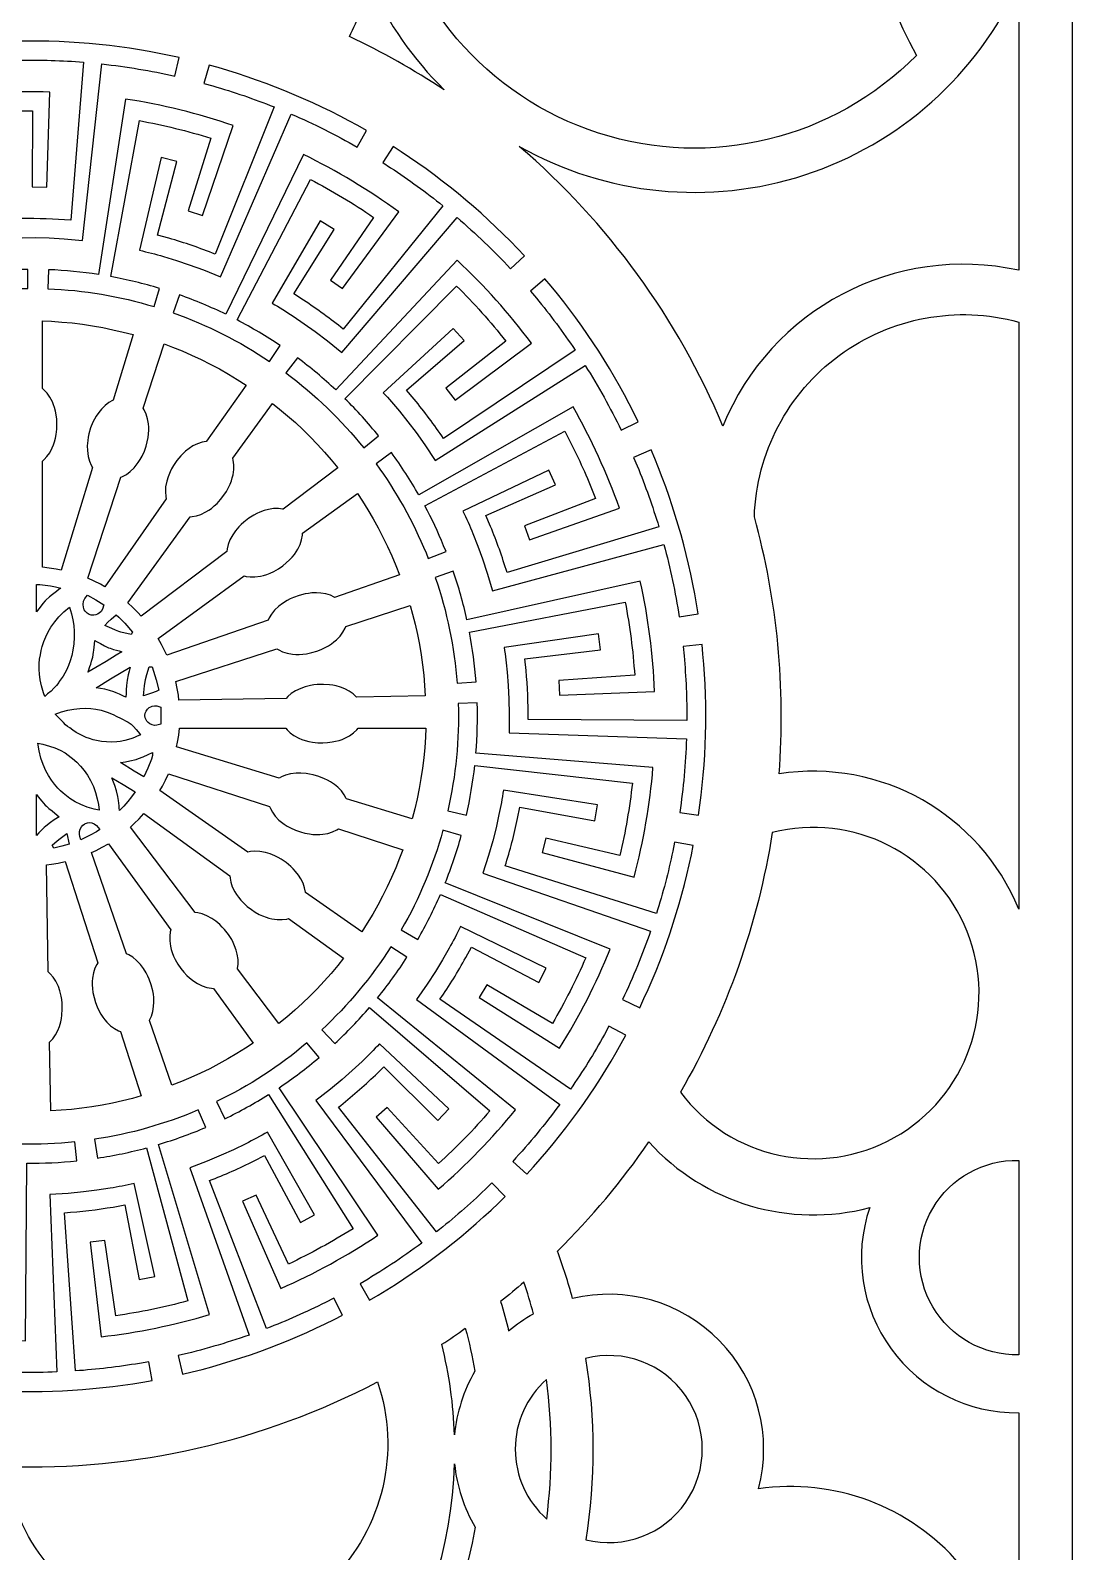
# Model space of a CAD drawing. Extents: x 21619 to 22734, y -2866 to -400.
# Drawn here: x 22154 to 22734, y -1992 to -1145 of the extents above; entities that cross this region are included whole.
import ezdxf

# ---------------------------------------------------------------- set-up
doc = ezdxf.new("R2010")
doc.units = 0
for name, color, linetype in [('DEFAULT', 7, 'CONTINUOUS'), ('DEFAULT_LAYER', 1, 'CONTINUOUS'), ('LAYER_01', 7, 'CONTINUOUS')]:
    doc.layers.add(name, color=color, linetype=linetype)

msp = doc.modelspace()

# ---------------------------------------------------------------- linework, layer by layer
at = {"layer": 'DEFAULT'}
for points in [[(22193.58, -1163.85, -0.028162), (22234.15, -1170.63), (22236.48, -1160.29, 0.059909), (22147.15, -1151.13), (22141.86, -1151.26), (22142.19, -1161.85), (22147.34, -1161.73, -0.024653), (22183.33, -1162.87), (22176.18, -1250.87, 0.024653), (22148.88, -1250), (22142.38, -1250.19), (22140.64, -1207.85), (22131.66, -1208.35), (22135.32, -1261.19, -0.012914), (22149.07, -1260.6), (22156.58, -1260.57), (22164.08, -1260.76), (22172.52, -1261.22), (22182.81, -1262.07)], [(22298.88, -1191.73, -0.028162), (22335.64, -1210.17), (22340.92, -1200.98, 0.059909), (22258.26, -1165.9), (22253.16, -1164.46), (22250.36, -1174.68), (22255.31, -1176.07, -0.024653), (22289.37, -1187.78), (22256.6, -1269.76, 0.024653), (22230.77, -1260.88), (22224.5, -1259.15), (22235.32, -1218.17), (22226.59, -1216), (22214.51, -1267.58, -0.012914), (22227.83, -1271.06), (22235.01, -1273.25), (22242.13, -1275.64), (22250.05, -1278.57), (22259.63, -1282.41)], [(22164.6, -1179.5, 0.044449), (22102.99, -1183.05), (22117.42, -1280.88, 0.028053), (22090.08, -1286.49), (22092.79, -1296.73, -0.0632), (22152.26, -1288.81), (22152.2, -1278.22, 0.028063), (22124.34, -1279.96), (22113.91, -1192.29, -0.030403), (22154.81, -1189.93), (22154.67, -1232.3), (22162.94, -1232.45)], [(22266.66, -1198.17, 0.044487), (22206.69, -1183.38), (22191.63, -1281.12, 0.028075), (22163.83, -1278.42), (22163.4, -1289, -0.063251), (22222.62, -1298.98), (22225.68, -1288.84, 0.028086), (22198.52, -1282.28), (22214.41, -1195.43, -0.030429), (22254.22, -1205.24), (22241.59, -1245.7), (22249.46, -1248.28)], [(22391.28, -1249.41, -0.028162), (22420.98, -1277.86), (22428.73, -1270.64, 0.059909), (22360.08, -1212.75), (22355.63, -1209.88), (22349.94, -1218.81), (22354.27, -1221.61, -0.024653), (22383.36, -1242.83), (22327.88, -1311.51, 0.024653), (22305.82, -1295.42), (22300.33, -1291.91), (22322.75, -1255.95), (22315.05, -1251.29), (22288.3, -1297.02, -0.012914), (22300, -1304.27), (22306.22, -1308.48), (22312.32, -1312.86), (22319.03, -1318), (22327.04, -1324.5)], [(22358.75, -1246.18, 0.04453), (22305.76, -1214.32), (22262.54, -1303.25, 0.0281), (22236.75, -1292.47), (22233.22, -1302.45, -0.06331), (22286.89, -1329.49), (22292.82, -1320.7, 0.028114), (22268.78, -1306.4), (22309.59, -1228.11, -0.030458), (22344.77, -1249.26), (22320.75, -1284.18), (22327.52, -1288.97)], [(22432.62, -1319.33, 0.044578), (22391.37, -1273.19), (22323.8, -1345.38, 0.028129), (22302.33, -1327.44), (22296, -1335.94, -0.063377), (22339.35, -1377.67), (22347.6, -1371.02, 0.028144), (22328.85, -1350.24), (22390.97, -1287.5, -0.030491), (22418.35, -1318.13), (22385.09, -1344.4), (22390.14, -1350.98)], [(22462.57, -1331.76, -0.028162), (22482.57, -1367.71), (22492.1, -1363.09, 0.059909), (22443.57, -1287.54), (22440.16, -1283.48), (22432.09, -1290.34), (22435.4, -1294.29, -0.024653), (22456.95, -1323.14), (22383.69, -1372.42, 0.024653), (22367.35, -1350.53), (22363.14, -1345.57), (22395.16, -1317.81), (22389.17, -1311.09), (22350.14, -1346.9, -0.012914), (22359.18, -1357.28), (22363.88, -1363.14), (22368.42, -1369.12), (22373.31, -1376.01), (22379.06, -1384.58)], [(22369.93, -1403.8, 0.028162), (22354.71, -1380.29), (22346.15, -1386.54, -0.059917), (22373.99, -1436.16), (22375.25, -1439.28), (22385.1, -1435.37), (22383.78, -1432.12, 0.024654), (22373.32, -1409.94), (22451.21, -1368.38, -0.024654), (22465.39, -1398.43), (22468.33, -1405.78), (22428.78, -1421.03), (22431.66, -1428.82), (22481.61, -1411.16, 0.044632), (22455.83, -1354.82)], [(22506.42, -1431.47, -0.028162), (22514.93, -1471.71), (22525.41, -1470.11, 0.059909), (22501.3, -1383.61), (22499.24, -1378.73), (22489.51, -1382.91), (22491.51, -1387.65, -0.024653), (22503.59, -1421.58), (22419.06, -1447.07, 0.024653), (22409.9, -1421.34), (22407.34, -1415.36), (22446.13, -1398.27), (22442.38, -1390.09), (22394.52, -1412.8, -0.012914), (22400.1, -1425.38), (22402.87, -1432.36), (22405.44, -1439.42), (22408.09, -1447.44), (22411.05, -1457.33)], [(22501.23, -1513.34, 0.044591), (22493.28, -1451.94), (22396.73, -1473.31, 0.028169), (22389.15, -1446.33), (22379.13, -1449.77, -0.063433), (22391.31, -1508.74), (22401.87, -1507.93, 0.028153), (22398.15, -1480.17), (22484.86, -1463.52, -0.0305), (22490.13, -1504.28), (22447.85, -1507.15), (22448.29, -1515.43)], [(22518.94, -1539.68, -0.028162), (22515.21, -1580.64), (22525.69, -1582.19, 0.059909), (22528.15, -1492.43), (22527.62, -1487.16), (22517.09, -1488.28), (22517.6, -1493.41, -0.024653), (22519.15, -1529.39), (22430.86, -1528.83, 0.024653), (22429.69, -1501.54), (22429.01, -1495.07), (22471.11, -1490.18), (22469.94, -1481.25), (22417.51, -1488.85, -0.012914), (22419.14, -1502.52), (22419.72, -1510.01), (22420.1, -1517.51), (22420.27, -1525.95), (22420.19, -1536.27)], [(22489.77, -1616.63, 0.044541), (22500.32, -1555.69), (22401.77, -1547.56, 0.028136), (22402.5, -1519.58), (22391.91, -1519.9, -0.06336), (22386.12, -1579.77), (22396.46, -1582.11, 0.028122), (22401.1, -1554.52), (22488.85, -1564.26, -0.030466), (22481.85, -1604.71), (22440.61, -1594.95), (22438.59, -1602.99)], [(22499, -1646.76, -0.028162), (22483.37, -1684.8), (22492.92, -1689.38, 0.059909), (22521.73, -1604.33), (22522.78, -1599.14), (22512.38, -1597.11), (22511.36, -1602.15, -0.024653), (22502.24, -1636.99), (22418.04, -1610.44, 0.024653), (22424.96, -1584.02), (22426.22, -1577.63), (22467.89, -1585.36), (22469.4, -1576.49), (22417.07, -1568.3, -0.012914), (22414.59, -1581.84), (22412.94, -1589.17), (22411.09, -1596.44), (22408.76, -1604.56), (22405.64, -1614.4)], [(22448.37, -1711.83, 0.044497), (22476.41, -1656.78), (22384.66, -1619.9, 0.028106), (22393.61, -1593.42), (22383.4, -1590.59, -0.063295), (22360.21, -1646.03), (22369.39, -1651.31, 0.028094), (22381.96, -1626.35), (22462.92, -1661.57, -0.030436), (22444.31, -1698.11), (22407.79, -1676.61), (22403.49, -1683.69)], [(22448.39, -1743.21, -0.028162), (22422.24, -1774.96), (22430.02, -1782.14, 0.059909), (22482.62, -1709.37), (22485.15, -1704.71), (22475.81, -1699.71), (22473.35, -1704.23, -0.024653), (22454.36, -1734.83), (22381.73, -1684.64, 0.024653), (22396.13, -1661.43), (22399.21, -1655.7), (22436.75, -1675.37), (22440.82, -1667.34), (22393.22, -1644.09, -0.012914), (22386.86, -1656.29), (22383.13, -1662.81), (22379.21, -1669.22), (22374.6, -1676.29), (22368.72, -1684.77)], [(22380.78, -1790.51, 0.044458), (22423.77, -1746.22), (22346.99, -1683.91, 0.02808), (22363.35, -1661.27), (22354.42, -1655.56, -0.063237), (22315.95, -1701.64), (22323.16, -1709.4, 0.028069), (22342.51, -1689.27), (22409.48, -1746.81, -0.030409), (22380.94, -1776.21), (22352.38, -1744.9), (22346.19, -1750.38)], [(22293.06, -1845.72, 0.044425), (22347.16, -1816.09), (22292.16, -1733.92, 0.028057), (22314.45, -1717.12), (22307.61, -1709.03, -0.063188), (22257.3, -1741.69), (22261.9, -1751.23, 0.028048), (22286.31, -1737.72), (22333.34, -1812.44, -0.030386), (22297.43, -1832.1), (22279.37, -1793.77), (22271.84, -1797.18)], [(22371.6, -1820.46, -0.028162), (22337.25, -1843.09), (22342.57, -1852.25, 0.059909), (22414.28, -1798.21), (22418.07, -1794.51), (22410.62, -1786.97), (22406.94, -1790.57, -0.024653), (22379.77, -1814.21), (22325.16, -1744.84, 0.024653), (22345.76, -1726.91), (22350.4, -1722.34), (22380.47, -1752.2), (22386.72, -1745.73), (22348.1, -1709.48, -0.012914), (22338.42, -1719.27), (22332.93, -1724.4), (22327.3, -1729.36), (22320.81, -1734.76), (22312.69, -1741.13)], [(22193.04, -1872.62, 0.044397), (22253.43, -1860.25), (22225.08, -1765.52, 0.028038), (22251.31, -1756.04), (22247.16, -1746.29, -0.063146), (22189.49, -1762.67), (22191.08, -1773.15, 0.02803), (22218.37, -1767.43), (22241.3, -1852.69, -0.030367), (22201.21, -1860.9), (22195.25, -1818.94), (22187.05, -1819.99)], [(22275.44, -1871.64, -0.028162), (22235.95, -1883.14), (22238.34, -1893.46, 0.059909), (22322.79, -1862.96), (22327.51, -1860.54), (22322.61, -1851.15), (22318.03, -1853.49, -0.024653), (22285.1, -1868.08), (22253.36, -1785.69, 0.024653), (22278.33, -1774.63), (22284.11, -1771.64), (22304.05, -1809.03), (22311.93, -1804.69), (22285.7, -1758.66, -0.012914), (22273.57, -1765.17), (22266.82, -1768.45), (22259.97, -1771.54), (22252.17, -1774.78), (22242.53, -1778.47)], [(22089.59, -1868.88, 0.044374), (22150.91, -1874.84), (22151.71, -1775.96, 0.028022), (22179.56, -1774.62), (22178.46, -1764.09, -0.063112), (22118.56, -1762.76), (22116.99, -1773.24, 0.028016), (22144.74, -1775.8), (22141.55, -1864.04, -0.030352), (22100.84, -1860.08), (22107.49, -1818.23), (22099.36, -1816.82)], [(22168.48, -1892.21, -0.028162), (22127.35, -1891.55), (22126.59, -1902.12, 0.059909), (22216.28, -1897.86), (22221.5, -1896.95), (22219.59, -1886.53), (22214.52, -1887.42, -0.024653), (22178.75, -1891.65), (22172.71, -1803.57, 0.024653), (22199.83, -1800.36), (22206.24, -1799.2), (22214.26, -1840.81), (22223.08, -1838.98), (22211.58, -1787.27, -0.012914), (22198.07, -1789.91), (22190.65, -1791.06), (22183.2, -1791.99), (22174.79, -1792.79), (22164.49, -1793.48)]]:
    msp.add_lwpolyline(points, format="xyb", close=True, dxfattribs=at)
at = {"layer": 'DEFAULT_LAYER'}
for points in [[(22185.87, -1382.38), (22186.58, -1385.04), (22187.54, -1387.35), (22188.27, -1388.65), (22170.84, -1445.72), (22168.1, -1445.17), (22164.26, -1444.55), (22160.39, -1444.12), (22160.39, -1384.95), (22161.3, -1384.2), (22162.94, -1382.49), (22164.46, -1380.37), (22165.92, -1377.64), (22166.61, -1375.96), (22167.19, -1374.23), (22167.73, -1372.18), (22168.12, -1370.1), (22168.45, -1367.17), (22168.52, -1364.22), (22168.39, -1361.68), (22168.07, -1359.16), (22167.68, -1357.17), (22167.15, -1355.22), (22166.6, -1353.58), (22165.95, -1351.99), (22164.57, -1349.38), (22163.03, -1347.2), (22161.22, -1345.3), (22160.39, -1344.62), (22160.39, -1306.93), (22165.45, -1307.15), (22171.2, -1307.55), (22176.94, -1308.1), (22182.66, -1308.8), (22188.36, -1309.66), (22194.04, -1310.67), (22199.68, -1311.82), (22205.3, -1313.13), (22210.89, -1314.59), (22199.72, -1351.15), (22199.51, -1351.25), (22197.42, -1352.4), (22195.3, -1353.99), (22193.27, -1355.99), (22191.73, -1357.88), (22190.29, -1360.01), (22189.36, -1361.64), (22188.52, -1363.32), (22187.25, -1366.49), (22186.29, -1369.77), (22185.9, -1371.67), (22185.61, -1373.6), (22185.39, -1376.56), (22185.45, -1379.19)], [(22229.02, -1399.4), (22228.87, -1402.14), (22229.07, -1404.63), (22229.36, -1406.1), (22195.15, -1454.99), (22192.71, -1453.62), (22189.25, -1451.85), (22185.7, -1450.24), (22203.99, -1393.96), (22205.08, -1393.53), (22207.17, -1392.41), (22209.28, -1390.87), (22211.51, -1388.72), (22212.69, -1387.33), (22213.77, -1385.87), (22214.91, -1384.08), (22215.93, -1382.23), (22217.15, -1379.54), (22218.13, -1376.76), (22218.79, -1374.31), (22219.26, -1371.81), (22219.5, -1369.8), (22219.61, -1367.77), (22219.59, -1366.05), (22219.46, -1364.33), (22218.96, -1361.42), (22218.17, -1358.88), (22217.03, -1356.51), (22216.45, -1355.61), (22228.1, -1319.76), (22232.84, -1321.53), (22238.19, -1323.69), (22243.48, -1325.99), (22248.7, -1328.42), (22253.86, -1331), (22258.94, -1333.71), (22263.96, -1336.56), (22268.89, -1339.54), (22273.75, -1342.65), (22251.84, -1373.97), (22251.61, -1374), (22249.26, -1374.44), (22246.76, -1375.31), (22244.2, -1376.58), (22242.16, -1377.9), (22240.13, -1379.48), (22238.74, -1380.74), (22237.43, -1382.09), (22235.24, -1384.71), (22233.32, -1387.53), (22232.35, -1389.22), (22231.48, -1390.96), (22230.36, -1393.71), (22229.6, -1396.23)], [(22264.79, -1428.91), (22263.8, -1431.47), (22263.22, -1433.9), (22263.05, -1435.39), (22215.4, -1471.32), (22213.51, -1469.26), (22210.76, -1466.5), (22207.89, -1463.88), (22242.67, -1416.01), (22243.84, -1415.94), (22246.17, -1415.52), (22248.65, -1414.7), (22251.44, -1413.34), (22252.99, -1412.39), (22254.47, -1411.33), (22256.11, -1409.99), (22257.65, -1408.54), (22259.64, -1406.36), (22261.43, -1404.02), (22262.82, -1401.89), (22264.04, -1399.66), (22264.89, -1397.82), (22265.61, -1395.93), (22266.13, -1394.28), (22266.54, -1392.61), (22266.96, -1389.69), (22267, -1387.02), (22266.64, -1384.41), (22266.37, -1383.38), (22288.53, -1352.89), (22292.49, -1356.04), (22296.91, -1359.74), (22301.23, -1363.56), (22305.44, -1367.49), (22309.55, -1371.54), (22313.55, -1375.69), (22317.44, -1379.94), (22321.21, -1384.3), (22324.87, -1388.77), (22294.35, -1411.78), (22294.12, -1411.73), (22291.76, -1411.43), (22289.11, -1411.48), (22286.29, -1411.9), (22283.93, -1412.52), (22281.51, -1413.4), (22279.8, -1414.17), (22278.14, -1415.04), (22275.25, -1416.86), (22272.55, -1418.95), (22271.1, -1420.26), (22269.74, -1421.65), (22267.83, -1423.92), (22266.33, -1426.07)], [(22289.7, -1468.03), (22287.96, -1470.16), (22286.66, -1472.3), (22286.03, -1473.66), (22229.62, -1493.1), (22228.46, -1490.56), (22226.69, -1487.09), (22224.77, -1483.71), (22272.64, -1448.93), (22273.78, -1449.22), (22276.12, -1449.54), (22278.74, -1449.53), (22281.81, -1449.1), (22283.58, -1448.67), (22285.31, -1448.13), (22287.28, -1447.35), (22289.2, -1446.45), (22291.76, -1444.99), (22294.19, -1443.32), (22296.17, -1441.72), (22298.02, -1439.98), (22299.4, -1438.49), (22300.67, -1436.92), (22301.67, -1435.51), (22302.57, -1434.04), (22303.88, -1431.4), (22304.74, -1428.88), (22305.21, -1426.29), (22305.27, -1425.22), (22335.77, -1403.06), (22338.56, -1407.28), (22341.62, -1412.17), (22344.54, -1417.14), (22347.34, -1422.18), (22349.99, -1427.3), (22352.52, -1432.48), (22354.9, -1437.73), (22357.14, -1443.05), (22359.24, -1448.42), (22323.1, -1460.88), (22322.9, -1460.76), (22320.74, -1459.75), (22318.21, -1458.97), (22315.39, -1458.5), (22312.96, -1458.36), (22310.39, -1458.45), (22308.53, -1458.66), (22306.67, -1458.97), (22303.36, -1459.8), (22300.15, -1460.96), (22298.37, -1461.76), (22296.65, -1462.65), (22294.13, -1464.22), (22292.03, -1465.81)], [(22157.7, -1468.19), (22157.07, -1468.99), (22157.08, -1464.89), (22157.08, -1453.68), (22159.01, -1453.8), (22161.95, -1454.08), (22164.87, -1454.49), (22167.77, -1455.02), (22170.65, -1455.67), (22169.81, -1456.35), (22168.21, -1457.6), (22165.94, -1459.35), (22164.31, -1460.67), (22162.33, -1462.42), (22161.93, -1462.88), (22160.68, -1464.37), (22159.17, -1466.29)], [(22183.07, -1464.8), (22183.37, -1463.05), (22184.11, -1461.45), (22185.52, -1459.63), (22190.21, -1462.25), (22194.61, -1465.06), (22193.94, -1467.45), (22193.04, -1468.79), (22192.08, -1469.64), (22191.03, -1470.25), (22190.07, -1470.61), (22189.03, -1470.8), (22187.6, -1470.74), (22186.36, -1470.34), (22185.33, -1469.63), (22184.98, -1469.27), (22184.78, -1469.11), (22184.22, -1468.52), (22183.71, -1467.76), (22183.2, -1466.36)], [(22301.29, -1512.94), (22298.98, -1514.43), (22297.08, -1516.05), (22296.07, -1517.15), (22236.41, -1518.21), (22236.09, -1515.43), (22235.48, -1511.59), (22234.7, -1507.78), (22290.98, -1489.5), (22291.97, -1490.13), (22294.1, -1491.16), (22296.59, -1491.95), (22299.64, -1492.5), (22301.45, -1492.63), (22303.27, -1492.65), (22305.39, -1492.52), (22307.49, -1492.26), (22310.38, -1491.66), (22313.2, -1490.82), (22315.58, -1489.91), (22317.87, -1488.83), (22319.64, -1487.84), (22321.34, -1486.74), (22322.73, -1485.71), (22324.04, -1484.59), (22326.1, -1482.48), (22327.7, -1480.34), (22328.94, -1478.03), (22329.33, -1477.03), (22365.18, -1465.39), (22366.53, -1470.26), (22367.93, -1475.86), (22369.18, -1481.49), (22370.28, -1487.14), (22371.23, -1492.83), (22372.02, -1498.54), (22372.67, -1504.27), (22373.16, -1510.01), (22373.49, -1515.78), (22335.27, -1516.46), (22335.12, -1516.28), (22333.38, -1514.65), (22331.21, -1513.13), (22328.68, -1511.81), (22326.41, -1510.93), (22323.93, -1510.22), (22322.1, -1509.84), (22320.24, -1509.56), (22316.83, -1509.33), (22313.42, -1509.44), (22311.48, -1509.65), (22309.57, -1509.97), (22306.68, -1510.68), (22304.2, -1511.55)], [(22166.81, -1511.5), (22165.23, -1513.03), (22163.33, -1514.69), (22161.73, -1516.06), (22161.07, -1514.1), (22159.92, -1510.09), (22159.21, -1506.81), (22158.75, -1503.59), (22158.56, -1501), (22158.6, -1497.8), (22158.85, -1495.31), (22159.32, -1492.85), (22159.72, -1490.54), (22160.27, -1488.27), (22161.15, -1485.52), (22162.24, -1482.84), (22163.59, -1480.15), (22165.13, -1477.56), (22167.24, -1474.59), (22169.59, -1471.8), (22172.41, -1468.98), (22175.46, -1466.43), (22176.61, -1470.09), (22177.35, -1473.33), (22177.85, -1476.61), (22178.12, -1479.93), (22178.16, -1483.26), (22177.93, -1486.82), (22177.42, -1490.36), (22176.77, -1493.34), (22175.91, -1496.26), (22174.92, -1498.91), (22173.75, -1501.48), (22171.92, -1504.75), (22169.78, -1507.81), (22169.52, -1508.21), (22168.16, -1510.02)], [(22195.2, -1476.53), (22196.87, -1474.76), (22198.68, -1473), (22201.52, -1470.57), (22202.96, -1471.91), (22206.33, -1475.32), (22210.63, -1480.27), (22209.82, -1481.64), (22204.07, -1480.33), (22202.96, -1479.9), (22201.1, -1479.13), (22199.08, -1478.24)], [(22188.85, -1491.47), (22189, -1490.21), (22189.32, -1487), (22189.5, -1484.94), (22190.86, -1485.63), (22192.8, -1486.66), (22194.93, -1487.79), (22197.19, -1488.91), (22198.08, -1489.24), (22200.05, -1489.87), (22201.67, -1490.33), (22203.17, -1490.73), (22204.67, -1491.12), (22201.45, -1493.16), (22195.95, -1496.52), (22190.14, -1499.98), (22185.67, -1502.62), (22185.98, -1501.72), (22186.81, -1499.41), (22187.3, -1497.99), (22187.8, -1496.42), (22188.4, -1494.13)], [(22197.77, -1512.7), (22195.1, -1512.08), (22192.83, -1511.67), (22190.31, -1511.23), (22198.31, -1506.32), (22209.35, -1499.7), (22208.75, -1501.9), (22208.21, -1504), (22207.54, -1506.92), (22207.26, -1509.91), (22207.1, -1512.36), (22207, -1514.5), (22206.91, -1516.53), (22205.49, -1515.88), (22203.26, -1514.85), (22201.54, -1514.08), (22200.11, -1513.5)], [(22217.88, -1506.57), (22218.55, -1503.91), (22219.9, -1499.65), (22221.46, -1499.63), (22222.31, -1502.06), (22223.75, -1506.75), (22225.14, -1512.65), (22223.67, -1513.3), (22221.23, -1514.28), (22216.7, -1515.77), (22217.25, -1510.09)], [(22170.68, -1529.17), (22169.18, -1527.56), (22168.07, -1526.43), (22167.58, -1525.95), (22171.01, -1524.68), (22174.53, -1523.7), (22177.83, -1523.06), (22181.17, -1522.69), (22184.24, -1522.59), (22187.31, -1522.74), (22190.21, -1523.1), (22193.08, -1523.7), (22196.47, -1524.74), (22199.73, -1526.14), (22201.76, -1527.13), (22203.79, -1528.08), (22205.43, -1528.87), (22206.74, -1529.55), (22208.19, -1530.41), (22209.82, -1531.57), (22211.1, -1532.84), (22212.51, -1534.41), (22213.71, -1535.83), (22215.03, -1537.46), (22215.01, -1537.46), (22212.88, -1538.37), (22211.63, -1538.89), (22210.21, -1539.45), (22208.38, -1540.09), (22206.27, -1540.66), (22203.66, -1541.06), (22201.78, -1541.29), (22198.97, -1541.45), (22196.17, -1541.39), (22193.38, -1541.12), (22190.61, -1540.63), (22188.63, -1540.15), (22186.68, -1539.56), (22184.77, -1538.87), (22182.89, -1538.07), (22180.98, -1537.11), (22179.12, -1536.04), (22177.33, -1534.87), (22175.61, -1533.58), (22174.42, -1532.74), (22173.27, -1531.78), (22172.06, -1530.62)], [(22221.45, -1521.53), (22222.77, -1521.24), (22224.03, -1521.32), (22226.29, -1522.06), (22226.41, -1525.83), (22226.32, -1531.54), (22224.02, -1532.13), (22222.78, -1532.16), (22221.54, -1531.95), (22220.14, -1531.33), (22219.26, -1530.64), (22218.57, -1529.82), (22218.32, -1529.4), (22218.15, -1529.14), (22217.66, -1528.03), (22217.5, -1526.74), (22217.7, -1525.42), (22218.2, -1524.21), (22218.93, -1523.15), (22219.93, -1522.25), (22220.69, -1521.81)], [(22298.44, -1559.23), (22295.79, -1559.93), (22293.48, -1560.89), (22292.18, -1561.62), (22235.11, -1544.2), (22235.66, -1541.45), (22236.27, -1537.61), (22236.7, -1533.75), (22295.88, -1533.75), (22296.63, -1534.65), (22298.33, -1536.29), (22300.45, -1537.82), (22303.19, -1539.28), (22304.87, -1539.97), (22306.6, -1540.54), (22308.65, -1541.08), (22310.73, -1541.47), (22313.66, -1541.8), (22316.61, -1541.88), (22319.14, -1541.74), (22321.66, -1541.42), (22323.65, -1541.03), (22325.61, -1540.5), (22327.24, -1539.95), (22328.84, -1539.3), (22331.45, -1537.93), (22333.63, -1536.39), (22335.53, -1534.57), (22336.21, -1533.75), (22373.9, -1533.75), (22373.68, -1538.8), (22373.28, -1544.55), (22372.73, -1550.29), (22372.02, -1556.01), (22371.17, -1561.71), (22370.16, -1567.39), (22369, -1573.04), (22367.69, -1578.65), (22366.23, -1584.24), (22329.67, -1573.07), (22329.58, -1572.86), (22328.43, -1570.77), (22326.84, -1568.66), (22324.84, -1566.62), (22322.95, -1565.08), (22320.82, -1563.64), (22319.19, -1562.71), (22317.51, -1561.87), (22314.34, -1560.6), (22311.06, -1559.65), (22309.15, -1559.25), (22307.23, -1558.96), (22304.27, -1558.75), (22301.64, -1558.8)], [(22160.86, -1553.97), (22159.6, -1550.35), (22158.56, -1546.27), (22157.87, -1542.1), (22160.56, -1542.65), (22164.37, -1543.66), (22167.4, -1544.71), (22170.34, -1546), (22173.08, -1547.53), (22174.81, -1548.69), (22176.45, -1549.98), (22177.25, -1550.6), (22179.54, -1552.6), (22181.67, -1554.79), (22183.67, -1557.22), (22185.47, -1559.81), (22187.27, -1562.92), (22188.79, -1566.16), (22190.03, -1569.53), (22190.98, -1573), (22191.58, -1576.18), (22191.93, -1579.4), (22189.13, -1578.77), (22185.41, -1577.67), (22181.79, -1576.27), (22178.69, -1574.75), (22175.71, -1572.9), (22173.79, -1571.47), (22171.98, -1569.89), (22170.47, -1568.53), (22169.03, -1567.09), (22167.18, -1564.96), (22165.49, -1562.7), (22163.85, -1560.14), (22162.4, -1557.46)], [(22213.99, -1550.67), (22216.53, -1549.59), (22219.21, -1548.37), (22221.72, -1547.2), (22221.73, -1548.96), (22221.08, -1550.97), (22219.18, -1555.99), (22216.92, -1560.85), (22211.5, -1557.58), (22203.8, -1552.88), (22206.71, -1552.39), (22209.07, -1551.97), (22212.58, -1551.23)], [(22199.61, -1562.8), (22199.12, -1561.44), (22205.34, -1565.12), (22211.99, -1569.14), (22210, -1571.9), (22207.89, -1574.56), (22205.66, -1577.12), (22203.31, -1579.57), (22203.17, -1578.01), (22203.06, -1576.89), (22202.74, -1574.06), (22202.37, -1571.71), (22201.66, -1568.55), (22200.64, -1565.63)], [(22281.43, -1602.37), (22278.69, -1602.22), (22276.19, -1602.42), (22274.73, -1602.71), (22225.84, -1568.5), (22227.21, -1566.07), (22228.98, -1562.6), (22230.58, -1559.06), (22286.86, -1577.34), (22287.3, -1578.44), (22288.41, -1580.52), (22289.96, -1582.63), (22292.11, -1584.86), (22293.5, -1586.04), (22294.96, -1587.12), (22296.74, -1588.26), (22298.6, -1589.28), (22301.29, -1590.5), (22304.07, -1591.48), (22306.52, -1592.14), (22309.02, -1592.61), (22311.03, -1592.85), (22313.05, -1592.96), (22314.78, -1592.94), (22316.5, -1592.81), (22319.4, -1592.31), (22321.95, -1591.52), (22324.32, -1590.38), (22325.22, -1589.81), (22361.07, -1601.45), (22359.29, -1606.19), (22357.14, -1611.54), (22354.84, -1616.83), (22352.4, -1622.05), (22349.83, -1627.21), (22347.12, -1632.3), (22344.27, -1637.31), (22341.29, -1642.25), (22338.17, -1647.11), (22306.85, -1625.19), (22306.83, -1624.96), (22306.38, -1622.62), (22305.52, -1620.11), (22304.25, -1617.56), (22302.93, -1615.51), (22301.35, -1613.48), (22300.08, -1612.09), (22298.74, -1610.78), (22296.12, -1608.59), (22293.3, -1606.67), (22291.61, -1605.7), (22289.87, -1604.83), (22287.12, -1603.71), (22284.6, -1602.96)], [(22157.09, -1587.23), (22157.06, -1579.85), (22157.05, -1574.94), (22157.08, -1570.64), (22157.53, -1571.22), (22158.93, -1573.01), (22160.08, -1574.45), (22161.97, -1576.62), (22162.61, -1577.2), (22164.05, -1578.44), (22165.78, -1579.84), (22168.64, -1582.11), (22169.77, -1583.03), (22166.97, -1584.83), (22164.89, -1586.24), (22162.23, -1588.23), (22161.33, -1589.05), (22159.83, -1590.54), (22158.48, -1591.98), (22157.08, -1593.48), (22157.09, -1591.66)], [(22251.92, -1638.14), (22249.35, -1637.15), (22246.92, -1636.57), (22245.44, -1636.4), (22209.51, -1588.76), (22211.57, -1586.86), (22214.33, -1584.12), (22216.95, -1581.24), (22264.82, -1616.02), (22264.89, -1617.2), (22265.31, -1619.52), (22266.13, -1622.01), (22267.48, -1624.79), (22268.44, -1626.34), (22269.5, -1627.82), (22270.84, -1629.46), (22272.29, -1631), (22274.47, -1632.99), (22276.81, -1634.78), (22278.94, -1636.17), (22281.17, -1637.39), (22283.01, -1638.24), (22284.9, -1638.97), (22286.55, -1639.48), (22288.22, -1639.89), (22291.14, -1640.31), (22293.81, -1640.35), (22296.41, -1639.99), (22297.45, -1639.73), (22327.94, -1661.88), (22324.79, -1665.84), (22321.09, -1670.26), (22317.27, -1674.58), (22313.33, -1678.8), (22309.29, -1682.9), (22305.14, -1686.9), (22300.88, -1690.79), (22296.52, -1694.57), (22292.06, -1698.23), (22269.04, -1667.7), (22269.09, -1667.48), (22269.39, -1665.11), (22269.35, -1662.46), (22268.92, -1659.64), (22268.3, -1657.29), (22267.42, -1654.87), (22266.65, -1653.16), (22265.78, -1651.49), (22263.97, -1648.6), (22261.87, -1645.9), (22260.57, -1644.46), (22259.18, -1643.09), (22256.91, -1641.18), (22254.75, -1639.68)], [(22168.62, -1596.47), (22170.23, -1595.22), (22173.98, -1592.39), (22175.31, -1598.32), (22171.26, -1599.44), (22166.7, -1600.5), (22165.86, -1598.79)], [(22187.95, -1586.41), (22189.24, -1586.94), (22190.49, -1587.85), (22192.46, -1590.18), (22190.52, -1591.37), (22186.97, -1593.38), (22181.84, -1595.91), (22181.31, -1594.1), (22181.08, -1592.74), (22181.14, -1591.3), (22181.51, -1589.89), (22182.16, -1588.66), (22182.94, -1587.79), (22183.85, -1587.18), (22184.1, -1587.06), (22184.42, -1586.86), (22185.48, -1586.4), (22186.68, -1586.23)], [(22212.8, -1663.05), (22210.66, -1661.31), (22208.53, -1660.01), (22207.17, -1659.39), (22187.73, -1602.97), (22190.27, -1601.81), (22193.74, -1600.05), (22197.12, -1598.12), (22231.9, -1645.99), (22231.61, -1647.13), (22231.29, -1649.48), (22231.3, -1652.09), (22231.72, -1655.16), (22232.15, -1656.93), (22232.7, -1658.66), (22233.47, -1660.64), (22234.38, -1662.55), (22235.84, -1665.12), (22237.51, -1667.55), (22239.11, -1669.52), (22240.85, -1671.37), (22242.33, -1672.75), (22243.91, -1674.02), (22245.32, -1675.02), (22246.78, -1675.93), (22249.43, -1677.23), (22251.95, -1678.09), (22254.54, -1678.56), (22255.6, -1678.62), (22277.76, -1709.12), (22273.54, -1711.91), (22268.65, -1714.97), (22263.69, -1717.9), (22258.64, -1720.69), (22253.53, -1723.35), (22248.35, -1725.87), (22243.1, -1728.25), (22237.78, -1730.49), (22232.4, -1732.59), (22219.95, -1696.45), (22220.06, -1696.25), (22221.08, -1694.1), (22221.86, -1691.56), (22222.33, -1688.75), (22222.46, -1686.32), (22222.37, -1683.74), (22222.17, -1681.88), (22221.86, -1680.03), (22221.02, -1676.72), (22219.87, -1673.5), (22219.07, -1671.73), (22218.17, -1670), (22216.61, -1667.48), (22215.02, -1665.39)], [(22167.89, -1674.65), (22166.4, -1672.34), (22164.77, -1670.44), (22163.67, -1669.42), (22162.61, -1609.76), (22165.39, -1609.44), (22169.24, -1608.84), (22173.05, -1608.05), (22191.33, -1664.33), (22190.7, -1665.32), (22189.67, -1667.45), (22188.87, -1669.94), (22188.33, -1672.99), (22188.19, -1674.81), (22188.18, -1676.63), (22188.3, -1678.74), (22188.57, -1680.84), (22189.16, -1683.73), (22190, -1686.56), (22190.91, -1688.93), (22192, -1691.23), (22192.99, -1693), (22194.09, -1694.7), (22195.12, -1696.08), (22196.24, -1697.39), (22198.35, -1699.45), (22200.48, -1701.05), (22202.8, -1702.29), (22203.79, -1702.68), (22215.44, -1738.54), (22210.57, -1739.88), (22204.97, -1741.28), (22199.34, -1742.53), (22193.68, -1743.63), (22188, -1744.58), (22182.29, -1745.37), (22176.56, -1746.02), (22170.81, -1746.51), (22165.05, -1746.85), (22164.37, -1708.63), (22164.54, -1708.47), (22166.18, -1706.73), (22167.7, -1704.56), (22169.01, -1702.03), (22169.9, -1699.76), (22170.61, -1697.29), (22170.99, -1695.45), (22171.26, -1693.59), (22171.49, -1690.18), (22171.39, -1686.77), (22171.18, -1684.84), (22170.86, -1682.92), (22170.15, -1680.04), (22169.28, -1677.55)]]:
    msp.add_lwpolyline(points, close=True, dxfattribs=at)
at = {"layer": 'LAYER_01'}
msp.add_lwpolyline([(21619.26, -2866.3), (22733.92, -2866.3), (22733.92, -399.84), (21619.26, -399.84)], close=True, dxfattribs=at)
for points in [[(22600.38, -881.16, -0.063901), (22637.22, -905.65, 0.234713), (22647.01, -1159.11, -0.615643), (22351.66, -1063.77, 0.058067), (22347.11, -1016.8, 0.792824)], [(22342.84, -1119.27, 0.091341), (22384.02, -1178.2, 0.036175), (22331.33, -1148.65, 0.038752)], [(22425.88, -1209.77, 0.439611), (22703.92, -1119.27), (22703.92, -1278.73, 0.365034), (22539.27, -1365.48, 0.116763)], [(22703.92, -1634.46, 0.347383), (22570.54, -1559.19, 0.086654), (22556.75, -1416.04, -0.484948), (22703.92, -1307.6)], [(22515.62, -1736.36, 1.87404), (22566.72, -1591.86, -0.092444)], [(22703.92, -2110.14, 0.020447), (22695.46, -2116.31, 0.551127), (22559.04, -1957.33, 0.568215), (22455.56, -1851.32, 0.021649), (22447.1, -1824.9, 0.047519), (22498.05, -1764.16, 0.279865), (22620.96, -1800.7, 0.517878), (22703.92, -1914.94)], [(22703.92, -1882.65, -1.020904), (22703.92, -1774.39)], [(22434.04, -2010.64, -1.052098), (21867.86, -1832.1, 0.010149), (21880.48, -1843.45, 1.051102), (22420.22, -2001.14, 0.048738)], [(22419.98, -1869.37, -0.048738), (22433.77, -1859.82, 0.01552), (22428.5, -1842.14, -0.010149), (22415.49, -1853.03, -0.015047)], [(22401.31, -1978.73, -1.069595), (21899.58, -1858.99, 0.009474), (21912.34, -1868.38, 1.133057), (22389.88, -1943.31, 0.109194)], [(22395.84, -1867.88, -0.023756), (22401.16, -1891.85, 0.109194), (22389.85, -1927.31, 0.052482), (22382.76, -1876.81, 0.009474)], [(22462.97, -1985.65, 1.286139), (22462.79, -1884.7, -0.079241)], [(22441, -1896.33, 0.448341), (22441.14, -1974.1, 0.065693)], [(22346.97, -1897.78, -1.110249), (22140.17, -1944.9, 0.128951)]]:
    msp.add_lwpolyline(points, format="xyb", close=True, dxfattribs=at)

doc.saveas('drawing.dxf')
